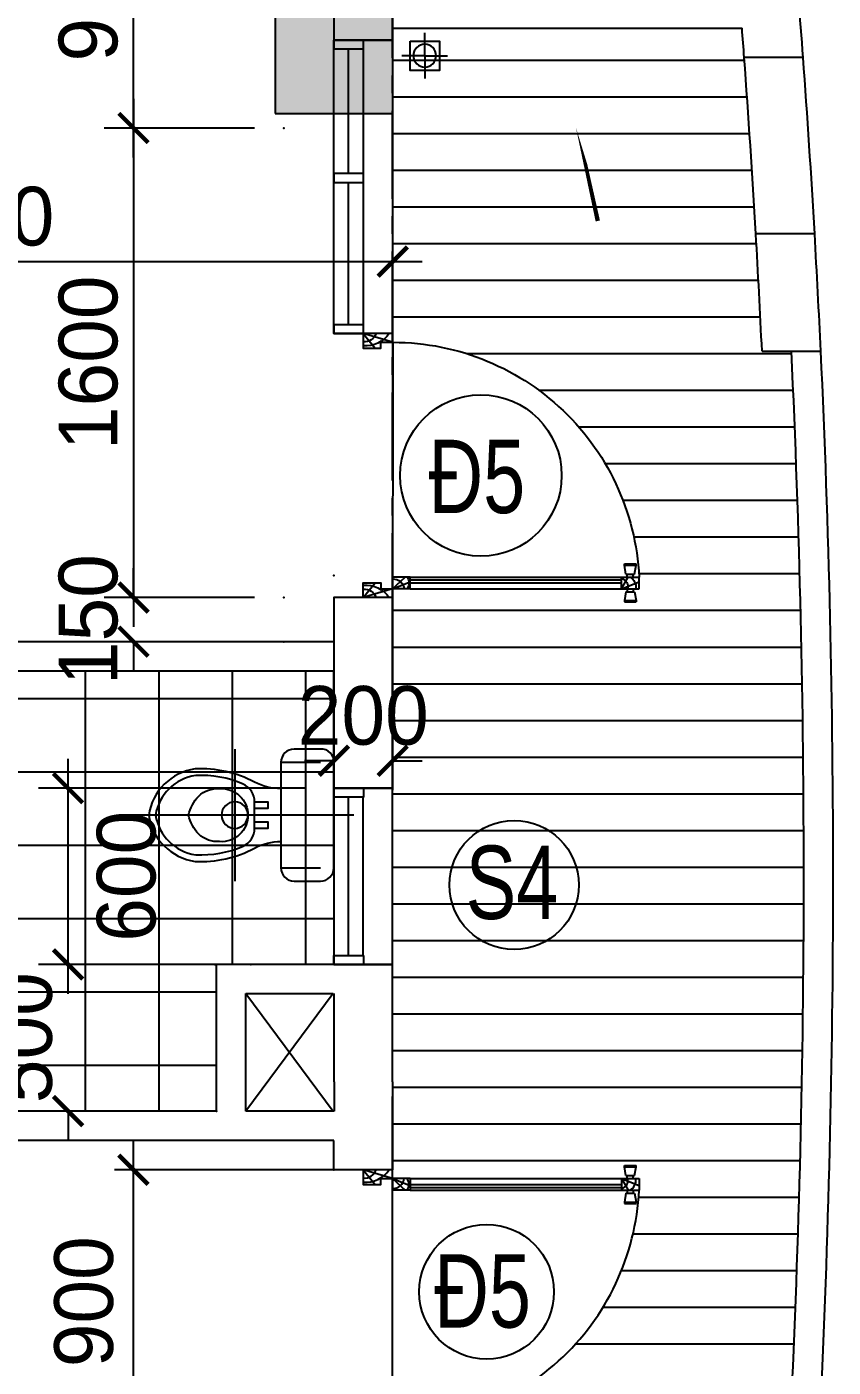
# Model space of a CAD drawing. Header units: inches. Extents: x -844707 to -690155, y -211546 to -175871.
# Drawn here: x -736626 to -733881, y -192736 to -188168 of the extents above; entities that cross this region are included whole.
import ezdxf

# ---------------------------------------------------------------- set-up
doc = ezdxf.new("R2010")
doc.units = ezdxf.units.IN
doc.header["$LTSCALE"] = 48
doc.header["$MEASUREMENT"] = 0
doc.linetypes.add('CENTER', pattern=[2, 1.25, -0.25, 0.25, -0.25])
for name, color, linetype in [('DWGSHARE.com-1HATCHCO-DWGSHARE.com', 8, 'Continuous'), ('DWGSHARE.com-COT-DWGSHARE.com', 2, 'Continuous'), ('DWGSHARE.com-CUA-DWGSHARE.com', 231, 'Continuous'), ('DWGSHARE.com-DIM-DWGSHARE.com', 251, 'Continuous'), ('DWGSHARE.com-HATCH-DWGSHARE.com', 8, 'Continuous'), ('DWGSHARE.com-LAYER1-DWGSHARE.com', 150, 'Continuous'), ('DWGSHARE.com-NET-DWGSHARE.com', 245, 'Continuous'), ('DWGSHARE.com-truc-DWGSHARE.com', 250, 'CENTER'), ('DWGSHARE.com-TUONG-DWGSHARE.com', 7, 'Continuous')]:
    doc.layers.add(name, color=color, linetype=linetype)
doc.layers.add('DWGSHARE.com-DefPoints-DWGSHARE.com', color=7, linetype='Continuous', plot=False)
doc.styles.add('KTEN', font='', dxfattribs={"width": 0.9})
doc.styles.add('style4', font='')
doc.styles.add('VNI-AVO', font='')
doc.styles.get('KTEN').set_extended_font_data('VNI-Helve-Condense')
doc.styles.get('style4').set_extended_font_data('VNI-Avo')
doc.styles.get('VNI-AVO').set_extended_font_data('VNI-Avo')
doc.dimstyles.new('100', dxfattribs={"dimscale": 0, "dimtxt": 200, "dimasz": 100, "dimexe": 65, "dimexo": 0, "dimgap": 65, "dimtad": 1, "dimdec": 0, "dimzin": 0, "dimdsep": 46, "dimtxsty": 'style4', "dimblk": 'ARCHTICK', "dimcen": 0.1, "dimdle": 100, "dimclrd": 256, "dimclre": 256, "dimclrt": 2, "dimadec": 0, "dimazin": 0, "dimtfac": 1, "dimtdec": 0, "dimtix": 1, "dimtmove": 2, "dimatfit": 3, "dimldrblk": 'ARCHTICK', "dimfxl": 1, "dimtolj": 1, "dimtzin": 0, "dimlwd": -1, "dimlwe": -1, "dimarcsym": 0})
doc.dimstyles.new('tl1-100', dxfattribs={"dimtxt": 200, "dimasz": 100, "dimexe": 100, "dimexo": 100, "dimgap": 50, "dimtad": 1, "dimdec": 0, "dimzin": 0, "dimdsep": 46, "dimtxsty": 'VNI-AVO', "dimblk": 'ARCHTICK', "dimcen": 1, "dimdle": 100, "dimclrd": 256, "dimclre": 256, "dimclrt": 2, "dimadec": 0, "dimazin": 0, "dimtfac": 1, "dimtdec": 0, "dimtix": 1, "dimtofl": 0, "dimtmove": 2, "dimatfit": 3, "dimldrblk": 'ARCHTICK', "dimfxl": 1, "dimtolj": 2, "dimtzin": 0, "dimarcsym": 0})

# ---------------------------------------------------------------- blocks, each defined once
blk = doc.blocks.new('D-01-900')
at = {"color": 1}
for p, q in [((-15, 889), (-15, 929)), ((-10, 929), (-15, 929)), ((20, 924), (-10, 929)), ((-10, 889), (-10, 929)), ((20, 894), (20, 924)), ((30, 919), (20, 919)), ((30, 879), (54.1, 939)), ((70, 919), (80, 919)), ((80, 924), (110, 929)), ((80, 894), (80, 924)), ((110, 889), (110, 929)), ((110, 929), (115, 929)), ((115, 889), (115, 929)), ((-10, 889), (-15, 889)), ((20, 894), (-10, 889)), ((30, 899), (20, 899)), ((30, 879), (70, 901.6)), ((70, 899), (80, 899)), ((80, 894), (110, 889)), ((110, 889), (115, 889)), ((30, 100), (54.1, 160)), ((30, 100), (70, 142.5)), ((30, 100), (0, 0)), ((870, 100), (900, 0)), ((0, 0), (50, 40.7)), ((900, 0), (850, 40.7))]:
    blk.add_line(p, q, dxfattribs=at)
at = {"color": 3}
for p, q in [((30, 939), (70, 939)), ((30, 879), (30, 939)), ((70, 879), (70, 939)), ((30, 879), (70, 879)), ((30, 160), (70, 160)), ((30, 160), (30, 100)), ((70, 160), (70, 100)), ((30, 100), (70, 100))]:
    blk.add_line(p, q, dxfattribs=at)
for p, q in [((30, 160), (30, 879)), ((50, 160), (50, 879)), ((60, 160), (60, 879)), ((70, 160), (70, 879))]:
    blk.add_line(p, q)
for points in [[(30, 60), (30, 100), (0, 100), (0, 0), (50, 0), (50, 60)], [(870, 60), (870, 100), (900, 100), (900, 0), (850, 0), (850, 60)]]:
    blk.add_lwpolyline(points, close=True, dxfattribs=at)
at = {"color": 1}
for centre, radius, start, end in [((34.1, 886.5), 42, 31.3101, 95.6269), ((30, 100), 840, 357.2706, 87.2706), ((39.4, 876.5), 24.2, 6.0418, 112.8937), ((50, 121.4), 34.3, 54.3272, 125.7567), ((24.1, 100.8), 39.4, 358.8582, 81.3705), ((-53.7, 7.7), 96.3, 355.3922, 56.0902), ((953.7, 7.7), 96.3, 123.9098, 184.6078), ((-12.7, 4.4), 41, 353.8612, 71.9572), ((912.7, 4.4), 41, 108.0428, 186.1388)]:
    blk.add_arc(centre, radius, start, end, dxfattribs=at)
blk = doc.blocks.new('A$C60FA756C')
at = {"layer": 'DWGSHARE.com-1HATCHCO-DWGSHARE.com', "ltscale": 50}
for p, q in [((5715, 20002), (5715, 0)), ((1143, 13716), (1143, 17145)), ((10287, 13716), (10287, 17145)), ((11430, 9715), (0, 9715))]:
    blk.add_line(p, q, dxfattribs=at)
for points in [[(1143, 18288), (10287, 18288, -0.4470271), (11430, 17145), (11430, 14859, -0.4142136), (10287, 13716), (1143, 13716, -0.4142136), (0, 14859), (0, 17145, -0.4142136)], [(5715, 2864, -0.3269102), (2284, 6341, -0.1128843), (3021, 10445, -0.2905671), (4572, 11430), (6858, 11430, -0.2905671), (8409, 10445, -0.1128843), (9146, 6341, -0.3269102)]]:
    blk.add_lwpolyline(points, format="xyb", close=True, dxfattribs=at)
for points in [[(8001, 13716, 0.1231056), (8573, 11430, -0.1351714), (9715, 6286, -0.3340492), (5715, 2286, -0.3340492), (1715, 6286, -0.1351714), (2858, 11430, 0.1231056), (3429, 13716)], [(5715, 5715), (5715, 5715, 0.1278398), (7368, 6600, 0.2059804), (8007, 8404, 0.4332374), (5715, 10858, 0.4415903), (3423, 8404, 0.2059804), (4062, 6600, 0.1278398), (5715, 5715)]]:
    blk.add_lwpolyline(points, format="xyb", dxfattribs=at)
for points in [[(5144, 11430), (5144, 12573), (4572, 12573), (4572, 11430)], [(6858, 11430), (6858, 12573), (6286, 12573), (6286, 11430)]]:
    blk.add_lwpolyline(points, dxfattribs=at)
blk.add_circle((5715, 9715), 1143, dxfattribs=at)
blk = doc.blocks.new('XIBET1')
at = {"layer": 'DWGSHARE.com-1HATCHCO-DWGSHARE.com', "ltscale": 50}
blk.add_blockref('A$C60FA756C', (-5715, -18288), dxfattribs=at)
blk = doc.blocks.new('THUNUOC')
at = {"layer": 'DWGSHARE.com-DIM-DWGSHARE.com'}
for q in [(-734558.6, -197461.3), (-734636.3, -197539), (-734481, -197539), (-734558.6, -197616.6)]:
    blk.add_line((-734558.6, -197539), q, dxfattribs=at)
blk.add_lwpolyline([(-734608.6, -197589), (-734508.6, -197589), (-734508.6, -197489), (-734608.6, -197489)], close=True, dxfattribs=at)
blk.add_circle((-734558.6, -197539), 38.8, dxfattribs=at)
blk = doc.blocks.new('_ArchTick')
at = {"color": 0, "linetype": 'ByBlock', "const_width": 0.15}
blk.add_lwpolyline([(-0.5, -0.5), (0.5, 0.5)], dxfattribs=at)
blk = doc.blocks.new('*D664')
at = {"layer": 'DWGSHARE.com-DefPoints-DWGSHARE.com', "color": 0, "transparency": 16777216}
for p in [(-735380.6, -188968.2), (-738280.1, -189501.8), (-735380.6, -189519.6)]:
    blk.add_point(p, dxfattribs=at)
at = {"layer": 'DWGSHARE.com-DIM-DWGSHARE.com', "lineweight": -2, "transparency": 16777216}
for p, q in [((-738280.1, -189401.8), (-738280.1, -188868.2)), ((-735380.6, -189419.6), (-735380.6, -188868.2)), ((-738380.1, -188968.2), (-735280.6, -188968.2))]:
    blk.add_line(p, q, dxfattribs=at)
at = {"layer": 'DWGSHARE.com-DIM-DWGSHARE.com', "lineweight": -2, "transparency": 16777216, "xscale": 100, "yscale": 100, "zscale": 100, "rotation": 180}
blk.add_blockref('_ArchTick', (-738280.1, -188968.2), dxfattribs=at)
at = {"layer": 'DWGSHARE.com-DIM-DWGSHARE.com', "lineweight": -2, "transparency": 16777216, "xscale": 100, "yscale": 100, "zscale": 100}
blk.add_blockref('_ArchTick', (-735380.6, -188968.2), dxfattribs=at)
at = {"layer": 'DWGSHARE.com-DIM-DWGSHARE.com', "color": 2, "transparency": 16777216, "insert": (-736830.4, -188814.7), "char_height": 200, "attachment_point": 5, "style": 'VNI-AVO'}
blk.add_mtext('\\A2;2900', dxfattribs=at)
blk = doc.blocks.new('*D698')
at = {"layer": 'DWGSHARE.com-DefPoints-DWGSHARE.com', "color": 0, "transparency": 16777216}
for p in [(-736263.2, -192063.1), (-735581, -192063.1), (-735954.6, -192962.7)]:
    blk.add_point(p, dxfattribs=at)
at = {"layer": 'DWGSHARE.com-DIM-DWGSHARE.com', "transparency": 16777216}
for p, q in [((-736263.2, -193062.7), (-736263.2, -191963.1)), ((-735581, -192063.1), (-736328.2, -192063.1)), ((-735954.6, -192962.7), (-736328.2, -192962.7))]:
    blk.add_line(p, q, dxfattribs=at)
at = {"layer": 'DWGSHARE.com-DIM-DWGSHARE.com', "transparency": 16777216, "xscale": 100, "yscale": 100, "zscale": 100}
for p, rotation in [((-736263.2, -192063.1), 90), ((-736263.2, -192962.7), 270)]:
    blk.add_blockref('_ArchTick', p, dxfattribs=dict(at, rotation=rotation))
at = {"layer": 'DWGSHARE.com-DIM-DWGSHARE.com', "color": 2, "transparency": 16777216, "insert": (-736431.7, -192512.9), "char_height": 200, "attachment_point": 5, "rotation": 90, "style": 'style4'}
blk.add_mtext('\\A1;900', dxfattribs=at)
blk = doc.blocks.new('*D726')
at = {"layer": 'DWGSHARE.com-DefPoints-DWGSHARE.com', "color": 0, "transparency": 16777216}
for p in [(-736486.2, -190762.7), (-735581, -190762.7), (-735986.2, -191363.1)]:
    blk.add_point(p, dxfattribs=at)
at = {"layer": 'DWGSHARE.com-DIM-DWGSHARE.com', "lineweight": -2, "transparency": 16777216}
for p, q in [((-736486.2, -191463.1), (-736486.2, -190662.7)), ((-735681, -190762.7), (-736586.2, -190762.7)), ((-736086.2, -191363.1), (-736586.2, -191363.1))]:
    blk.add_line(p, q, dxfattribs=at)
at = {"layer": 'DWGSHARE.com-DIM-DWGSHARE.com', "lineweight": -2, "transparency": 16777216, "xscale": 100, "yscale": 100, "zscale": 100}
for p, rotation in [((-736486.2, -190762.7), 90), ((-736486.2, -191363.1), 270)]:
    blk.add_blockref('_ArchTick', p, dxfattribs=dict(at, rotation=rotation))
at = {"layer": 'DWGSHARE.com-DIM-DWGSHARE.com', "color": 2, "transparency": 16777216, "insert": (-736286.9, -191062.9), "char_height": 200, "attachment_point": 5, "rotation": 90, "style": 'VNI-AVO'}
blk.add_mtext('\\A2;600', dxfattribs=at)
blk = doc.blocks.new('*D727')
at = {"layer": 'DWGSHARE.com-DefPoints-DWGSHARE.com', "color": 0, "transparency": 16777216}
for p in [(-735864, -191363.1), (-736486.2, -191863.1), (-735980.6, -191863.1)]:
    blk.add_point(p, dxfattribs=at)
at = {"layer": 'DWGSHARE.com-DIM-DWGSHARE.com', "lineweight": -2, "transparency": 16777216}
for p, q in [((-736486.2, -191363.1), (-736486.2, -191263.1)), ((-735964, -191363.1), (-736586.2, -191363.1)), ((-736080.6, -191863.1), (-736586.2, -191863.1)), ((-736486.2, -191863.1), (-736486.2, -191963.1))]:
    blk.add_line(p, q, dxfattribs=at)
at = {"layer": 'DWGSHARE.com-DIM-DWGSHARE.com', "lineweight": -2, "transparency": 16777216, "xscale": 100, "yscale": 100, "zscale": 100}
for p, rotation in [((-736486.2, -191363.1), 270), ((-736486.2, -191863.1), 90)]:
    blk.add_blockref('_ArchTick', p, dxfattribs=dict(at, rotation=rotation))
at = {"layer": 'DWGSHARE.com-DIM-DWGSHARE.com', "color": 2, "transparency": 16777216, "insert": (-736639.7, -191613.1), "char_height": 200, "attachment_point": 5, "rotation": 90, "style": 'VNI-AVO'}
blk.add_mtext('\\A2;500', dxfattribs=at)
blk = doc.blocks.new('*D728')
at = {"layer": 'DWGSHARE.com-DefPoints-DWGSHARE.com', "color": 0, "transparency": 16777216}
for p in [(-735380.8, -189969.3), (-735581, -190038.3), (-735581, -190669.5)]:
    blk.add_point(p, dxfattribs=at)
at = {"layer": 'DWGSHARE.com-DIM-DWGSHARE.com', "lineweight": -2, "transparency": 16777216}
for p, q in [((-735380.8, -190069.3), (-735380.8, -190769.5)), ((-735581, -190138.3), (-735581, -190769.5)), ((-735581, -190669.5), (-735681, -190669.5)), ((-735380.8, -190669.5), (-735280.8, -190669.5))]:
    blk.add_line(p, q, dxfattribs=at)
at = {"layer": 'DWGSHARE.com-DIM-DWGSHARE.com', "lineweight": -2, "transparency": 16777216, "xscale": 100, "yscale": 100, "zscale": 100}
blk.add_blockref('_ArchTick', (-735581, -190669.5), dxfattribs=at)
at = {"layer": 'DWGSHARE.com-DIM-DWGSHARE.com', "lineweight": -2, "transparency": 16777216, "xscale": 100, "yscale": 100, "zscale": 100, "rotation": 180}
blk.add_blockref('_ArchTick', (-735380.8, -190669.5), dxfattribs=at)
at = {"layer": 'DWGSHARE.com-DIM-DWGSHARE.com', "color": 2, "transparency": 16777216, "insert": (-735480.9, -190516), "char_height": 200, "attachment_point": 5, "style": 'VNI-AVO'}
blk.add_mtext('\\A2;200', dxfattribs=at)
blk = doc.blocks.new('*D729')
at = {"layer": 'DWGSHARE.com-DefPoints-DWGSHARE.com', "color": 0, "transparency": 16777216}
for p in [(-735751.2, -190113.1), (-736263.2, -190263.6), (-735751.2, -190263.6)]:
    blk.add_point(p, dxfattribs=at)
at = {"layer": 'DWGSHARE.com-DIM-DWGSHARE.com', "lineweight": -2, "transparency": 16777216}
for p, q in [((-736263.2, -190113.1), (-736263.2, -190013.1)), ((-735851.2, -190113.1), (-736363.2, -190113.1)), ((-735851.2, -190263.6), (-736363.2, -190263.6)), ((-736263.2, -190263.6), (-736263.2, -190363.6))]:
    blk.add_line(p, q, dxfattribs=at)
at = {"layer": 'DWGSHARE.com-DIM-DWGSHARE.com', "lineweight": -2, "transparency": 16777216, "xscale": 100, "yscale": 100, "zscale": 100}
for p, rotation in [((-736263.2, -190113.1), 270), ((-736263.2, -190263.6), 90)]:
    blk.add_blockref('_ArchTick', p, dxfattribs=dict(at, rotation=rotation))
at = {"layer": 'DWGSHARE.com-DIM-DWGSHARE.com', "color": 2, "transparency": 16777216, "insert": (-736416.7, -190188.3), "char_height": 200, "attachment_point": 5, "rotation": 90, "style": 'VNI-AVO'}
blk.add_mtext('\\A2;150', dxfattribs=at)
blk = doc.blocks.new('*D730')
at = {"layer": 'DWGSHARE.com-DefPoints-DWGSHARE.com', "color": 0, "transparency": 16777216}
for p in [(-735751.2, -188513.1), (-736263.2, -190113.1), (-735751.2, -190113.1)]:
    blk.add_point(p, dxfattribs=at)
at = {"layer": 'DWGSHARE.com-DIM-DWGSHARE.com', "lineweight": -2, "transparency": 16777216}
for p, q in [((-736263.2, -188413.1), (-736263.2, -190213.1)), ((-735851.2, -188513.1), (-736363.2, -188513.1)), ((-735851.2, -190113.1), (-736363.2, -190113.1))]:
    blk.add_line(p, q, dxfattribs=at)
at = {"layer": 'DWGSHARE.com-DIM-DWGSHARE.com', "lineweight": -2, "transparency": 16777216, "xscale": 100, "yscale": 100, "zscale": 100}
for p, rotation in [((-736263.2, -188513.1), 90), ((-736263.2, -190113.1), 270)]:
    blk.add_blockref('_ArchTick', p, dxfattribs=dict(at, rotation=rotation))
at = {"layer": 'DWGSHARE.com-DIM-DWGSHARE.com', "color": 2, "transparency": 16777216, "insert": (-736416.7, -189313.1), "char_height": 200, "attachment_point": 5, "rotation": 90, "style": 'VNI-AVO'}
blk.add_mtext('\\A2;1600', dxfattribs=at)
blk = doc.blocks.new('*D731')
at = {"layer": 'DWGSHARE.com-DefPoints-DWGSHARE.com', "color": 0, "transparency": 16777216}
for p in [(-736263.2, -187613.4), (-735751.2, -187613.4), (-735751.2, -188513.1)]:
    blk.add_point(p, dxfattribs=at)
at = {"layer": 'DWGSHARE.com-DIM-DWGSHARE.com', "lineweight": -2, "transparency": 16777216}
for p, q in [((-736263.2, -188613.1), (-736263.2, -187513.4)), ((-735851.2, -187613.4), (-736363.2, -187613.4)), ((-735851.2, -188513.1), (-736363.2, -188513.1))]:
    blk.add_line(p, q, dxfattribs=at)
at = {"layer": 'DWGSHARE.com-DIM-DWGSHARE.com', "lineweight": -2, "transparency": 16777216, "xscale": 100, "yscale": 100, "zscale": 100}
for p, rotation in [((-736263.2, -187613.4), 90), ((-736263.2, -188513.1), 270)]:
    blk.add_blockref('_ArchTick', p, dxfattribs=dict(at, rotation=rotation))
at = {"layer": 'DWGSHARE.com-DIM-DWGSHARE.com', "color": 2, "transparency": 16777216, "insert": (-736416.7, -188063.3), "char_height": 200, "attachment_point": 5, "rotation": 90, "style": 'VNI-AVO'}
blk.add_mtext('\\A2;900', dxfattribs=at)

msp = doc.modelspace()

# ---------------------------------------------------------------- hatches: boundary and pattern name
at = {"layer": 'DWGSHARE.com-COT-DWGSHARE.com'}
msp.add_hatch(color=256, dxfattribs=at).paths.add_polyline_path([(-735780.5, -188463.1), (-735380.5, -188463.1), (-735380.5, -187613.1), (-735380.5, -187063.1), (-735780.5, -187063.1), (-735780.5, -187212.7), (-736580.7, -187212.7), (-736580.7, -187613.4), (-735780.5, -187613.4)])
at = {"layer": 'DWGSHARE.com-HATCH-DWGSHARE.com'}
h = msp.add_hatch(dxfattribs=at)
h.set_pattern_fill('ANSI31,_I', color=256, scale=1000, angle=315, style=2)
h.set_pattern_definition([(0, (-1329.26, 59968.27), (4e-14, 125), [])])
h.paths.add_polyline_path([(-734144.1, -188873.1, 0.003969), (-734183.7, -188273.1, 0.000662), (-734191.2, -188173.1), (-735380.5, -188173.1), (-735380.5, -188463.1), (-735380.8, -188463.1), (-735380.8, -189213.5), (-735380.8, -189243.1), (-735380.6, -189243.1), (-735380.6, -189243.1, -0.400286), (-734541.7, -190043.1), (-734541.7, -190083.1), (-734561.7, -190083.1), (-734561.7, -190093.1), (-734556.7, -190093.1), (-734550.9, -190128.1), (-734592.5, -190128.1), (-734586.7, -190093.1), (-734581.7, -190093.1), (-734581.7, -190083.1), (-734601.7, -190083.1), (-735320.8, -190083.1), (-735380.7, -190083.1), (-735380.8, -190291.7), (-735380.8, -190437.9), (-735380.8, -190762.7), (-735380.8, -191363.1), (-735380.8, -191763.1), (-735380.8, -191963.1), (-735380.8, -192093.1), (-735320.8, -192093.1), (-734601.7, -192093.1), (-734581.7, -192093.1), (-734581.7, -192083.1), (-734586.7, -192083.1), (-734592.5, -192048.1), (-734550.9, -192048.1), (-734556.7, -192083.1), (-734561.7, -192083.1), (-734561.7, -192093.1), (-734541.7, -192093.1), (-734541.7, -192133.1, -0.400329), (-735380.8, -192933.1), (-735380.8, -193178.8), (-735380.8, -193963.1), (-735380.5, -193963.1), (-735380.5, -194003.1), (-734195, -194003.1, 0.000662), (-734187.4, -193903.1, 0.00397), (-734147.1, -193303.1, 0.002644), (-734125.5, -192903.1), (-734025.4, -192903.1, 0.023912), (-734023, -189273.1), (-734123.1, -189273.1, 0.002644)])
h.paths.add_polyline_path([(-735321.3, -188316.5), (-735321.3, -188216.5), (-735221.3, -188216.5), (-735221.3, -188316.5)], flags=16)
h.paths.add_polyline_path([(-735310.1, -188266.5, -1), (-735232.5, -188266.5, -1)], flags=0)
h.paths.add_polyline_path([(-734788.1, -190654), (-734967.4, -190592.7), (-734788.1, -190592.7)], flags=16)
h.paths.add_polyline_path([(-734921.8, -191113.3, -1), (-735292.9, -191113.3, -1)], flags=0)
h.paths.add_polyline_path([(-735221.3, -193859.7), (-735221.3, -193959.7), (-735321.3, -193959.7), (-735321.3, -193859.7)], flags=16)
h.paths.add_polyline_path([(-735232.5, -193909.7, -1), (-735310.1, -193909.7, -1)], flags=0)
h.paths.add_polyline_path([(-735747.7, -191456), (-735214.1, -191456), (-735214.1, -191763.1), (-735747.7, -191763.1)], flags=9)
h.paths.add_polyline_path([(-734843.4, -190606.4), (-734138.6, -190606.4), (-734138.6, -190300), (-734843.4, -190300)], flags=24)
h.paths.add_polyline_path([(-735323.5, -191304.1), (-734904, -191304.1), (-734904, -190912.1), (-735323.5, -190912.1)], flags=24)
h = msp.add_hatch(dxfattribs=at)
h.set_pattern_fill('ANSI37', color=256, scale=2000, angle=45, style=0)
h.set_pattern_definition([(90, (-836676.36, -242957.22), (-250, 4e-14), []), (180, (-836676.36, -242957.22), (-4e-14, -250), [])])
edge = h.paths.add_edge_path()
edge.add_line((-735581, -190792.9), (-735581, -190762.7))
edge.add_line((-735581, -190762.7), (-735580.8, -190762.7))
edge.add_line((-735580.8, -190762.7), (-735580.8, -190363.6))
edge.add_line((-735580.8, -190363.6), (-737063.8, -190363.6))
edge.add_line((-737063.8, -190363.6), (-737063.8, -190386.8))
edge.add_line((-737063.8, -190386.8), (-737206.6, -190386.8))
edge.add_arc((-737372.6, -190540.8), 226.4, 3.5448, 42.8524, ccw=False)
edge.add_arc((-737385.3, -190547.3), 239.6, -90.312, 4.8932, ccw=False)
edge.add_arc((-737387.9, -190547.3), 239.6, 175.1068, 270.312, ccw=False)
edge.add_arc((-737400.6, -190540.8), 226.4, 137.1476, 176.4552, ccw=False)
edge.add_line((-737566.6, -190386.8), (-737740.3, -190386.8))
edge.add_line((-737740.3, -190386.8), (-737740.3, -190363.6))
edge.add_line((-737740.3, -190363.6), (-738073.5, -190363.6))
edge.add_line((-738073.5, -190363.6), (-738073.5, -191863.1))
edge.add_line((-738073.5, -191863.1), (-737973.5, -191863.1))
edge.add_line((-737973.5, -191863.1), (-737947.2, -191863.1))
edge.add_line((-737947.2, -191863.1), (-737947.2, -191823.1))
edge.add_line((-737947.2, -191823.1), (-737947.2, -191281.5))
edge.add_line((-737947.2, -191281.5), (-737947.2, -191264))
edge.add_line((-737947.2, -191264), (-737956, -191264))
edge.add_line((-737956, -191264), (-737956, -191268.4))
edge.add_line((-737956, -191268.4), (-737986.6, -191273.5))
edge.add_line((-737986.6, -191273.5), (-737986.6, -191237))
edge.add_line((-737986.6, -191237), (-737956, -191242.1))
edge.add_line((-737956, -191242.1), (-737956, -191246.5))
edge.add_line((-737956, -191246.5), (-737947.2, -191246.5))
edge.add_line((-737947.2, -191246.5), (-737947.2, -191229))
edge.add_line((-737947.2, -191229), (-737912.2, -191229))
edge.add_arc((-737947.2, -191875.6), 647.5, 1.1062, 86.9014, ccw=False)
edge.add_line((-737299.9, -191863.1), (-737273.5, -191863.1))
edge.add_line((-737273.5, -191863.1), (-736871.6, -191863.1))
edge.add_line((-736871.6, -191863.1), (-736855.6, -191851.9))
edge.add_line((-736855.6, -191851.9), (-736855.6, -191840.6))
edge.add_line((-736855.6, -191840.6), (-736865.5, -191840.6))
edge.add_ellipse((-736858.2, -191836.6), major_axis=(4.34, 4.34), ratio=1, start_angle=103.0246, end_angle=166.9754, ccw=False)
edge.add_line((-736862.5, -191830), (-736860.2, -191830))
edge.add_spline(control_points=[(-736860.2, -191830), (-736859.7, -191816.6), (-736859.1, -191802), (-736858.6, -191785.3), (-736855.3, -191779.6), (-736848.9, -191775.5), (-736831.3, -191774.1), (-736814.8, -191772.2), (-736796.9, -191772.4), (-736792.3, -191767.6), (-736791.5, -191764.4), (-736791.1, -191762.6)], knot_values=[0, 0, 0, 0, 2564.883919, 2784.580506, 3167.09667, 3757.053596, 4158.914698, 6489.176167, 7087.680095, 7332.065807, 7692.426366, 7692.426366, 7692.426366, 7692.426366], degree=3, periodic=0)
edge.add_line((-736791.1, -191762.6), (-736782.3, -191686))
edge.add_ellipse((-736766.8, -191693.3), major_axis=(0, 17.2), ratio=1, start_angle=-64.8899, end_angle=65.0139, ccw=False)
edge.add_line((-736751.2, -191686), (-736742.5, -191762.6))
edge.add_spline(control_points=[(-736742.5, -191762.6), (-736742, -191764.4), (-736741.3, -191767.6), (-736736.6, -191772.4), (-736718.8, -191772.2), (-736702.2, -191774.1), (-736684.6, -191775.5), (-736678.2, -191779.6), (-736674.9, -191785.3), (-736674.4, -191802), (-736673.8, -191816.6), (-736673.3, -191830)], knot_values=[0, 0, 0, 0, 360.360559, 604.746271, 1203.250199, 3533.511668, 3935.37277, 4525.329696, 4907.84586, 5127.542447, 7692.426366, 7692.426366, 7692.426366, 7692.426366], degree=3, periodic=0)
edge.add_ellipse((-736671.5, -191834.2), major_axis=(-1.13, 1.13), ratio=1, start_angle=256.9754, end_angle=314.8784, ccw=False)
edge.add_ellipse((-736671.5, -191839), major_axis=(1.13, 1.13), ratio=1, start_angle=225, end_angle=283.0246, ccw=False)
edge.add_ellipse((-736666.8, -191836.6), major_axis=(0, 6.13), ratio=1, start_angle=49.2845, end_angle=130.7155)
edge.add_line((-736671.5, -191840.6), (-736678, -191840.6))
edge.add_line((-736678, -191840.6), (-736678, -191851.9))
edge.add_line((-736678, -191851.9), (-736662, -191863.1))
edge.add_line((-736662, -191863.1), (-735980.4, -191863.1))
edge.add_line((-735980.4, -191863.1), (-735980.4, -191363.1))
edge.add_line((-735980.4, -191363.1), (-735581, -191363.1))
edge.add_line((-735581, -191363.1), (-735581, -191332.9))
edge.add_line((-735581, -191332.9), (-735581, -191332.9))
edge.add_line((-735581, -191332.9), (-735581, -190792.9))

# ---------------------------------------------------------------- linework, layer by layer
at = {"layer": 'DWGSHARE.com-COT-DWGSHARE.com'}
msp.add_lwpolyline([(-735780.5, -188463.1), (-735380.5, -188463.1), (-735380.5, -187613.1), (-735380.5, -187063.1), (-735780.5, -187063.1), (-735780.5, -187212.7), (-736580.7, -187212.7), (-736580.7, -187613.4), (-735780.5, -187613.4)], close=True, dxfattribs=at)
at = {"layer": 'DWGSHARE.com-CUA-DWGSHARE.com'}
for centre, radius in [((-735080.3, -189697.2), 275), ((-734967.1, -191092.7), 219.9), ((-735060.8, -192479), 229.4)]:
    msp.add_circle(centre, radius, dxfattribs=at)
at = {"layer": 'DWGSHARE.com-DIM-DWGSHARE.com'}
for points in [[(-734470.9, -189731.4, 0, 0, 0), (-734675, -188827.9, 30, 0, 0), (-734756.7, -188511.4, 0, 0, 0)], [(-734470.9, -192444.8, 0, 0, 0), (-734675, -193348.3, 30, 0, 0), (-734756.7, -193664.8, 0, 0, 0)]]:
    msp.add_lwpolyline(points, format="xyseb", dxfattribs=at)
at = {"layer": 'DWGSHARE.com-HATCH-DWGSHARE.com'}
for p, q in [((-735583.3, -191462.1), (-735880.6, -191863.1)), ((-735880.6, -191462.1), (-735583.3, -191863.1))]:
    msp.add_line(p, q, dxfattribs=at)
at = {"layer": 'DWGSHARE.com-LAYER1-DWGSHARE.com'}
msp.add_line((-735380.8, -193031.7), (-735380.8, -191963.1), dxfattribs=at)
at = {"layer": 'DWGSHARE.com-NET-DWGSHARE.com'}
for p, q in [((-735531, -188668.3), (-735531.1, -188243.1)), ((-735530.8, -189183.3), (-735531, -188698.5)), ((-735380.6, -189243.1), (-735380.8, -190291.7)), ((-735530.8, -191332.9), (-735530.8, -190792.9))]:
    msp.add_line(p, q, dxfattribs=at)
for points in [[(-735581, -189213.5), (-735581, -188213.1), (-735380.8, -188213.1), (-735380.8, -189213.5)], [(-735480.6, -188243.3), (-735480.6, -188213.1), (-735581, -188213.1), (-735581, -188243.3)], [(-735581, -189183.3), (-735581, -188243.1), (-735480.8, -188243.1), (-735480.8, -189183.3)], [(-735480.6, -188698.5), (-735480.6, -188668.3), (-735581, -188668.3), (-735581, -188698.5)], [(-735480.6, -189213.5), (-735480.6, -189183.3), (-735581, -189183.3), (-735581, -189213.5)], [(-735480.6, -190762.7), (-735480.6, -190792.9), (-735581, -190792.9), (-735581, -190762.7)], [(-735581, -190762.7), (-735581, -191363.1), (-735380.8, -191363.1), (-735380.8, -190762.7)], [(-735581, -190792.9), (-735581, -191333.1), (-735480.8, -191333.1), (-735480.8, -190792.9)], [(-735480.6, -191332.9), (-735480.6, -191363.1), (-735581, -191363.1), (-735581, -191332.9)]]:
    msp.add_lwpolyline(points, close=True, dxfattribs=at)
for radius, start, end in [(37873.6, 3.31492, 4.22459), (38073.6, 3.29749, 4.20236), (37973.6, 357.22266, 2.70181), (38073.6, 357.22996, 2.69471)]:
    msp.add_arc((-771954.3, -191063.1), radius, start, end, dxfattribs=at)
at = {"layer": 'DWGSHARE.com-truc-DWGSHARE.com', "ltscale": 5}
msp.add_line((-735380.8, -203633.9), (-735380.8, -179540.7), dxfattribs=at)
at = {"layer": 'DWGSHARE.com-TUONG-DWGSHARE.com'}
for p, q in [((-735580.8, -187513.1), (-735581, -188213.1)), ((-735380.8, -188173.1), (-734191.2, -188173.1)), ((-735380.8, -188213.1), (-735380.8, -188173.1)), ((-735380.8, -188213.1), (-735380.8, -188173.1)), ((-735380.8, -188213.1), (-735581, -188213.1)), ((-734021.3, -188273.1), (-734183.7, -188273.1)), ((-733983.1, -188273.1), (-734183.7, -188273.1)), ((-733943.8, -188873.1), (-734144.1, -188873.1)), ((-734123.1, -189273.1), (-733922.9, -189273.1)), ((-735580.5, -190363.6), (-738073.5, -190363.6)), ((-735580.8, -190762.7), (-735580.8, -190363.6)), ((-735380.8, -191363.1), (-735980.4, -191363.1)), ((-735980.4, -191863.1), (-735980.4, -191363.1)), ((-735380.8, -191363.1), (-735581, -191363.1)), ((-735380.8, -191763.1), (-735380.8, -191363.1)), ((-735880.4, -191863.1), (-735880.4, -191462.1)), ((-735880.4, -191462.7), (-735583, -191462.7)), ((-735580.5, -191763.1), (-735580.5, -191462.7)), ((-735580.5, -191763.1), (-735580.5, -191863.1)), ((-735380.8, -191763.1), (-735380.8, -191963.1)), ((-735980.4, -191863.1), (-737373.5, -191863.1)), ((-735580.3, -191863.1), (-735880.4, -191863.1)), ((-735580.8, -191963.1), (-737373.5, -191963.1))]:
    msp.add_line(p, q, dxfattribs=at)
for points in [[(-735581, -190762.7), (-735380.8, -190762.7), (-735380.8, -190113.1), (-735581, -190113.1), (-735581, -190263.6), (-738281, -190263.6)], [(-735380.8, -191963.1), (-735380.8, -192063.1), (-735581, -192063.1), (-735581, -191963.1)]]:
    msp.add_lwpolyline(points, dxfattribs=at)
for radius, start, end in [(38073.6, 4.20236, 4.82127), (37873.6, 4.22459, 4.3763), (37873.6, 2.70895, 3.31492), (38073.6, 2.69471, 3.29749)]:
    msp.add_arc((-771954.3, -191063.1), radius, start, end, dxfattribs=at)

# ---------------------------------------------------------------- block references
at = {"layer": 'DWGSHARE.com-CUA-DWGSHARE.com', "xscale": -1, "rotation": 270}
msp.add_blockref('D-01-900', (-735480.8, -190113.1), dxfattribs=at)
at = {"layer": 'DWGSHARE.com-CUA-DWGSHARE.com', "rotation": 270}
msp.add_blockref('D-01-900', (-735480.8, -192063.1), dxfattribs=at)
at = {"layer": 'DWGSHARE.com-DIM-DWGSHARE.com', "xscale": -1, "rotation": 180}
msp.add_blockref('THUNUOC', (-712.7, -385805.5), dxfattribs=at)
at = {"layer": 'DWGSHARE.com-LAYER1-DWGSHARE.com', "xscale": -0.03937007870990783, "yscale": 0.03937007870990783, "zscale": 0.03937007874015748, "rotation": 270}
msp.add_blockref('XIBET1', (-735581, -190854.6), dxfattribs=at)

# ---------------------------------------------------------------- texts
at = {"layer": 'DWGSHARE.com-CUA-DWGSHARE.com', "style": 'KTEN', "width": 0.9}
for s, p in [('Ñ5', (-735258.7, -189825.3)), ('S4', (-735132.1, -191208.5)), ('Ñ5', (-735239.1, -192600.9))]:
    msp.add_text(s, height=250, dxfattribs=at).set_placement(p)

# ---------------------------------------------------------------- dimensions: what is measured, and where the dimension line sits
at = {"layer": 'DWGSHARE.com-DIM-DWGSHARE.com'}
for base, p1, p2, angle, picture, middle in [((-736263.2, -187613.4), (-735751.2, -188513.1), (-735751.2, -187613.4), 90, '*D731', (-736416.7, -188063.3)), ((-736263.2, -190113.1), (-735751.2, -188513.1), (-735751.2, -190113.1), 270, '*D730', (-736416.7, -189313.1)), ((-735380.6366, -188968.2208), (-738280.1436, -189501.8415), (-735380.6366, -189519.6108), 180, '*D664', (-736830.3901, -188814.7073)), ((-736263.2316, -190263.5616), (-735751.2188, -190113.1295), (-735751.2188, -190263.5616), 90, '*D729', (-736416.7451, -190188.3455)), ((-735581, -190669.5), (-735380.8, -189969.3), (-735581, -190038.3), 180, '*D728', (-735480.9, -190516)), ((-736486.2, -191863.1), (-735864, -191363.1), (-735980.6, -191863.1), 90, '*D727', (-736639.7, -191613.1))]:
    dim = msp.add_linear_dim(base=base, p1=p1, p2=p2, angle=angle, dimstyle='tl1-100', dxfattribs=at)
    dim.commit()
    dim.dimension.update_dxf_attribs({"geometry": picture, "text_midpoint": middle})
dim = msp.add_linear_dim(base=(-736486.2, -190762.7), p1=(-735986.2, -191363.1), p2=(-735581, -190762.7), angle=90, dimstyle='tl1-100', dxfattribs=at)
dim.commit()
dim.dimension.update_dxf_attribs({"geometry": '*D726', "text_midpoint": (-736286.9, -191062.9), "dimtype": 160})
dim = msp.add_linear_dim(base=(-736263.2, -192063.1), p1=(-735954.6, -192962.7), p2=(-735581, -192063.1), angle=90, dimstyle='100', override={"dimscale": 1}, dxfattribs=at)
dim.commit()
dim.dimension.update_dxf_attribs({"geometry": '*D698', "text_midpoint": (-736431.7, -192512.9)})

doc.saveas('drawing.dxf')
